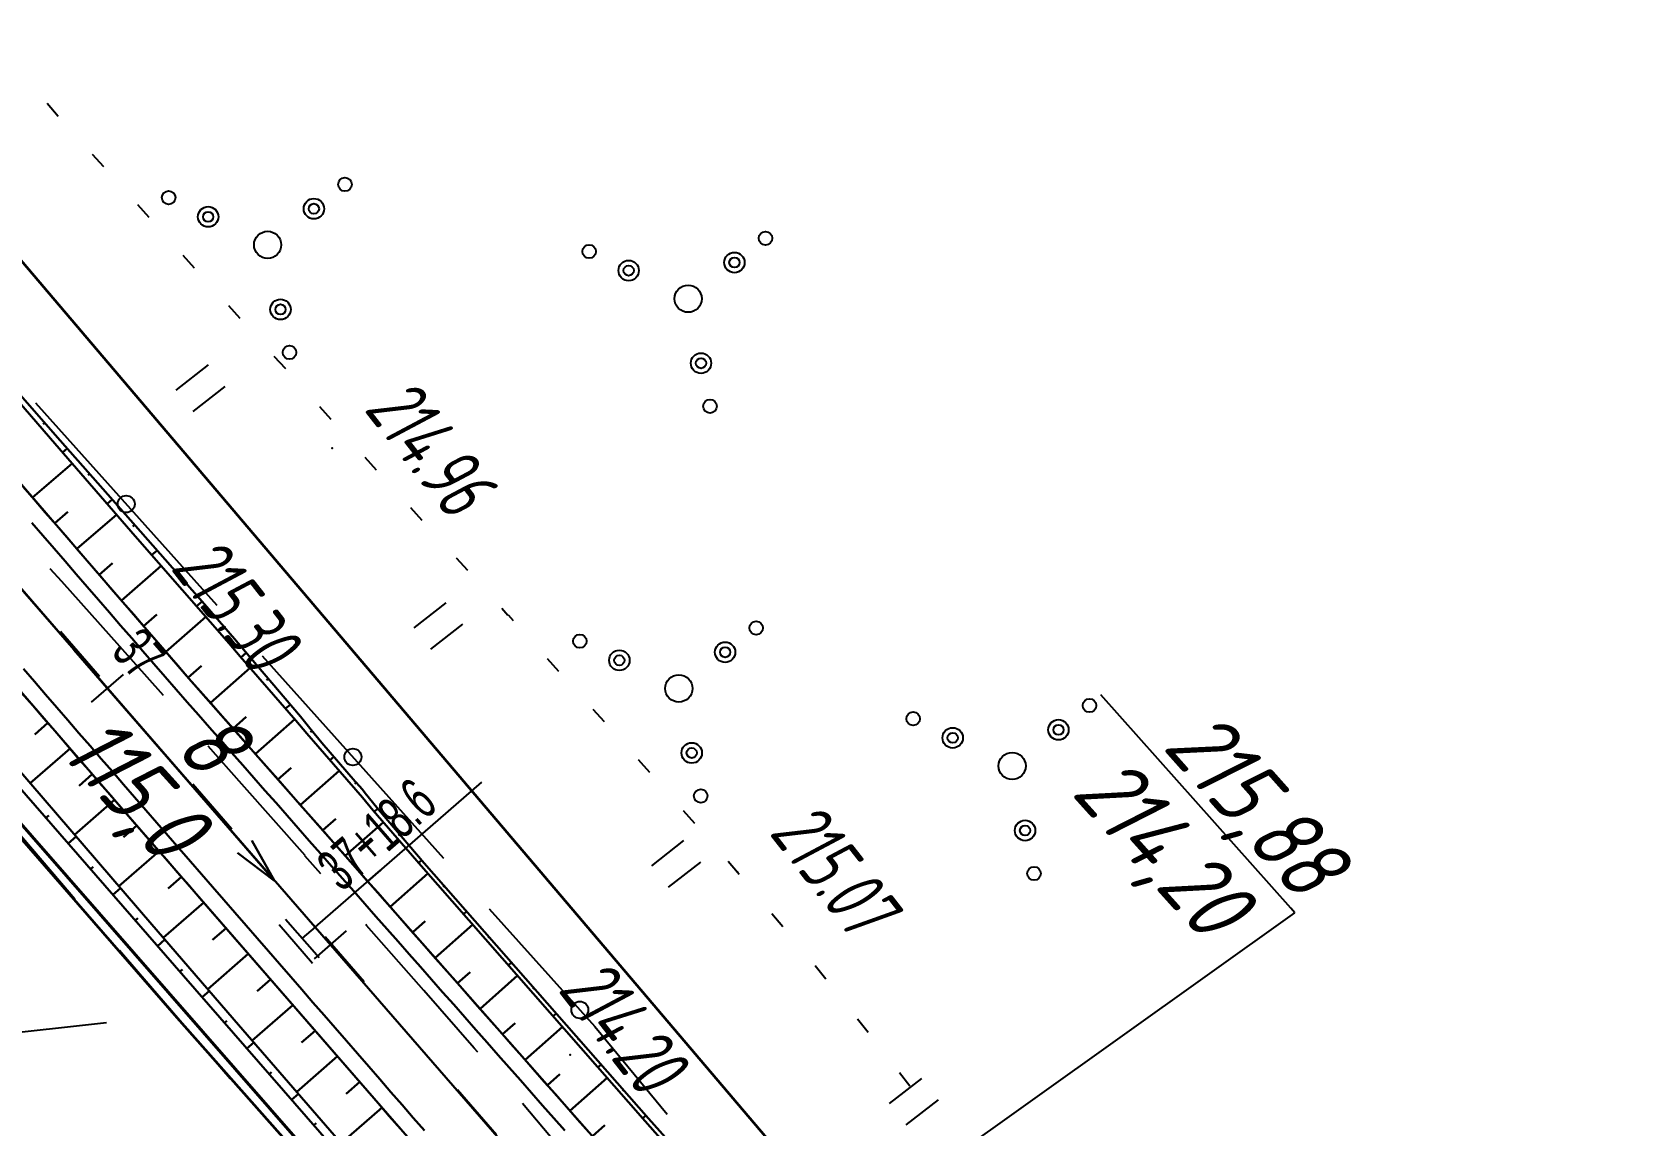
# Model space of a CAD drawing. Header units: millimetres. Extents: x -1799 to 6962, y -1020 to 4121.
# Drawn here: x 1525.9 to 1620.9, y 2545.3 to 2609.7 of the extents above; entities that cross this region are included whole.
import ezdxf
from ezdxf import colors
from ezdxf.entities.mleader import LeaderData, LeaderLine
from ezdxf.math import Vec2, Vec3

# ---------------------------------------------------------------- set-up
doc = ezdxf.new("R2010")
doc.units = ezdxf.units.MM
doc.linetypes.add('CONTI', pattern=[0])
doc.linetypes.add('STROT', pattern=[1.7, 0.5, -1.2])
for name, color, linetype, lineweight in [('10', 1, 'Continuous', 35), ('КОПИЯ_ОСЬ_13_ОТКОСЫ', 7, 'Continuous', 30), ('ОСЬ_ВЕРХ_ПОКРЫТИЯ_ГРАНИЦЫ_ПОЛОС', 7, 'Continuous', 30), ('ОСЬ_ВЕРХ_ПОКРЫТИЯ_ОСЬ', 1, 'Continuous', 30), ('Отметки', 5, 'Continuous', 30), ('Уклоны ПЧ', 5, 'Continuous', 30)]:
    doc.layers.add(name, color=color, linetype=linetype, lineweight=lineweight)
for name, color, linetype in [('_Ростелеком', 6, 'Continuous'), ('GOR_BDEFAULT', 212, 'CONTI'), ('PI_OTDEFAULT', 172, 'CONTI'), ('PI_TTDEFAULT', 5, 'CONTI'), ('PLN_O', 7, 'CONTI'), ('SIT_LDEFAULT', 7, 'CONTI'), ('ZAPSKDEFAULT', 7, 'CONTI'), ('КОПИЯ_ОСЬ_ТАНГЕНСЫ', 1, 'Continuous'), ('ОСЬ_ВЕРХ_ПОКРЫТИЯ_ПИКЕТЫ', 1, 'Continuous'), ('ОСЬ_ВЕРХ_ПОКРЫТИЯ_РАЗБИВКА_КРИВ', 1, 'Continuous'), ('ОСЬ_ВЕРХ_ПОКРЫТИЯ_ТАНГЕНСЫ', 1, 'Continuous'), ('разметка', 7, 'Continuous')]:
    doc.layers.add(name, color=color, linetype=linetype)
doc.styles.add('eskd', font='spds.shx', dxfattribs={"width": 1.2, "oblique": 15})
doc.styles.get("Standard").update_dxf_attribs({"font": 'arial.ttf'})
doc.styles.add('STYLE1', font='romand.shx', dxfattribs={"width": 0.9})
doc.styles.add('ГОСТ', font='', dxfattribs={"oblique": 15, "height": 4})
doc.styles.get('ГОСТ').set_extended_font_data('GOST type A')
doc.linetypes.add('кабель_связи_проект.', pattern='A,10,-1,["/",STYLE1,S=3,R=0,X=0,Y=-1.5],-4.1', length=15.1)

# ---------------------------------------------------------------- blocks, each defined once
blk = doc.blocks.new('BL_2011')
at = {"color": 0}
for p, q in [((0, 0), (0, 2.4)), ((1.6, 0), (1.6, 2.4))]:
    blk.add_line(p, q, dxfattribs=at)
blk = doc.blocks.new('BL_2010')
at = {"color": 0}
for centre, radius in [((0, 5.78), 0.4), ((0, 3.46), 0.6), ((0, 3.46), 0.3), ((0, 0), 0.8), ((-3.46, -1.74), 0.6), ((-3.46, -1.74), 0.3), ((3.46, -1.74), 0.6), ((3.46, -1.74), 0.3), ((-5.78, -2.88), 0.4), ((5.78, -2.88), 0.4)]:
    blk.add_circle(centre, radius, dxfattribs=at)
blk = doc.blocks.new('_None')
blk = doc.blocks.new('Стрелка')
at = {"layer": 'Уклоны ПЧ', "ltscale": 2}
for points in [[(-0.023, -0.048), (-0.023, 17.972)], [(-0.023, -0.048), (-0.578, 2.622)], [(-0.023, -0.048), (0.532, 2.622)]]:
    blk.add_lwpolyline(points, dxfattribs=at)

msp = doc.modelspace()

# ---------------------------------------------------------------- linework, layer by layer
at = {"layer": '10'}
for points in [[(1030.226, 3025.883), (1104.976, 3010.613), (1151.696, 3001.473), (1215.756, 2988.703), (1216.366, 2994.403), (1243.416, 2984.293), (1269.336, 2968.883), (1297.016, 2945.023), (1332.736, 2904.563), (1362.136, 2858.923), (1384.096, 2811.273), (1401.176, 2767.783), (1401.176, 2767.783), (1485.926, 2642.503), (1601.056, 2507.033), (1669.736, 2453.013), (1726.416, 2400.563)], [(1760.116, 2342.793), (1707.956, 2376.903), (1709.696, 2385.213), (1686.986, 2406.633), (1678.736, 2414.413), (1657.196, 2434.723), (1636.586, 2448.733), (1627.166, 2455.143), (1599.396, 2478.393), (1588.966, 2490.063), (1534.406, 2551.683), (1492.266, 2600.043), (1473.156, 2624.463), (1464.326, 2635.753), (1463.266, 2637.323), (1433.87, 2680.792), (1407.406, 2717.753), (1388.776, 2732.813), (1374.556, 2753.743), (1360.596, 2810.703), (1341.326, 2850.183)]]:
    msp.add_lwpolyline(points, dxfattribs=at)
at = {"layer": '_Ростелеком', "linetype": 'кабель_связи_проект.', "lineweight": 40, "ltscale": 0.25}
msp.add_lwpolyline([(1005.299, 3011.433), (1187.779, 2973.66), (1227.197, 2956.467), (1280.342, 2925.231), (1309.926, 2895.433), (1337.916, 2857.183), (1337.916, 2857.183), (1347.899, 2838.035), (1361.043, 2811.128), (1379.446, 2756.333), (1407.406, 2717.753), (1433.87, 2680.792), (1452.861, 2652.71), (1464.812, 2636.329), (1503.779, 2587.601), (1547.892, 2537.162), (1576.995, 2504.255), (1600.136, 2478.998), (1627.715, 2455.787), (1657.196, 2434.723), (1696.715, 2398.476), (1727.091, 2370.957)], dxfattribs=at)
at = {"layer": 'GOR_BDEFAULT', "color": 212, "elevation": 214, "flags": 128}
msp.add_lwpolyline([(1516.231, 2549.855), (1530.232, 2551.419)], dxfattribs=at)
at = {"layer": 'PI_TTDEFAULT', "color": 5}
for p in [(1543.532, 2585.209, 214.96), (1567.402, 2560.269, 215.072), (1557.542, 2549.509, 214.198)]:
    msp.add_point(p, dxfattribs=at)
at = {"layer": 'PLN_O'}
for p, q in [((1526.062, 2587.889), (1536.742, 2575.979)), ((1539.412, 2572.999), (1550.092, 2561.089)), ((1552.772, 2558.109), (1558.992, 2551.179)), ((1558.992, 2551.179), (1563.252, 2546.019))]:
    msp.add_line(p, q, dxfattribs=at)
for centre in [(1531.402, 2581.929), (1544.752, 2567.039), (1558.112, 2552.149)]:
    msp.add_circle(centre, 0.5, dxfattribs=at)
at = {"layer": 'SIT_LDEFAULT', "color": 7}
for p, q in [((1526.742, 2605.519), (1527.402, 2604.769)), ((1529.392, 2602.529), (1530.062, 2601.789)), ((1532.062, 2599.559), (1532.732, 2598.819)), ((1534.732, 2596.579), (1535.402, 2595.839)), ((1537.422, 2593.609), (1538.092, 2592.869)), ((1540.102, 2590.639), (1540.772, 2589.899)), ((1542.782, 2587.669), (1543.452, 2586.929)), ((1545.452, 2584.689), (1546.122, 2583.949)), ((1548.142, 2581.729), (1548.812, 2580.989)), ((1550.832, 2578.769), (1551.502, 2578.029)), ((1527.612, 2577.369), (1526.932, 2578.119)), ((1531.032, 2573.539), (1527.602, 2577.369)), ((1553.512, 2575.799), (1553.882, 2575.389)), ((1553.892, 2575.399), (1554.192, 2575.069)), ((1533.592, 2570.659), (1531.032, 2573.539)), ((1556.192, 2572.829), (1556.862, 2572.089)), ((1558.872, 2569.859), (1559.542, 2569.119)), ((1538.202, 2565.449), (1536.232, 2567.669)), ((1561.542, 2566.889), (1561.712, 2566.709)), ((1561.712, 2566.709), (1562.212, 2566.139)), ((1541.932, 2561.239), (1538.202, 2565.449)), ((1524.182, 2563.609), (1528.042, 2559.089)), ((1564.202, 2563.889), (1564.862, 2563.139)), ((1542.862, 2560.169), (1541.922, 2561.229)), ((1566.852, 2560.899), (1567.402, 2560.269)), ((1567.402, 2560.269), (1567.502, 2560.139)), ((1528.042, 2559.089), (1528.382, 2558.689)), ((1569.422, 2557.829), (1570.062, 2557.059)), ((1545.552, 2557.129), (1545.512, 2557.169)), ((1548.922, 2553.299), (1545.552, 2557.129)), ((1531.002, 2555.659), (1532.082, 2554.409)), ((1532.082, 2554.409), (1536.052, 2549.819)), ((1571.972, 2554.759), (1572.592, 2553.979)), ((1551.892, 2549.899), (1548.922, 2553.299)), ((1574.462, 2551.629), (1575.082, 2550.849)), ((1536.052, 2549.819), (1537.532, 2548.109)), ((1552.102, 2549.659), (1551.892, 2549.899)), ((1576.932, 2548.469), (1577.542, 2547.679)), ((1556.392, 2544.689), (1554.732, 2546.639))]:
    msp.add_line(p, q, dxfattribs=at)
at = {"layer": 'КОПИЯ_ОСЬ_13_ОТКОСЫ'}
for points in [[(1522.825, 2591.01), (1527.21, 2586.011), (1532.236, 2580.306), (1536.015, 2576.032), (1537.784, 2573.997), (1538.42, 2573.226), (1539.067, 2572.465), (1541.67, 2569.432), (1542.29, 2568.647), (1542.928, 2567.877), (1544.877, 2565.599), (1544.94, 2565.533), (1545.125, 2565.332), (1545.305, 2565.127), (1545.479, 2564.918), (1546.161, 2564.065), (1546.814, 2563.308), (1548.949, 2560.792), (1562.149, 2545.766), (1570.614, 2536.297)], [(1522.586, 2590.806), (1526.942, 2585.781), (1531.936, 2580.047), (1537.462, 2573.718), (1538.112, 2572.959), (1538.767, 2572.204), (1541.394, 2569.193), (1542.036, 2568.426), (1542.686, 2567.667), (1545.311, 2564.651), (1545.949, 2563.881), (1548.766, 2560.633), (1561.966, 2545.607), (1570.37, 2536.085)], [(1522.586, 2590.806), (1526.942, 2585.781), (1531.936, 2580.047), (1537.462, 2573.718), (1538.112, 2572.959), (1538.767, 2572.204), (1541.395, 2569.193), (1542.036, 2568.426), (1542.686, 2567.667), (1545.311, 2564.652), (1545.949, 2563.881), (1548.766, 2560.633), (1561.966, 2545.607), (1570.37, 2536.085)], [(1526.604, 2586.701), (1526.52, 2586.627)], [(1527.925, 2585.199), (1527.655, 2584.962)], [(1525.887, 2582.312), (1528.214, 2584.321)], [(1524.62, 2583.781), (1529.592, 2578.019), (1535.097, 2571.665), (1572.123, 2529.666)], [(1529.247, 2583.699), (1529.157, 2583.62)], [(1527.194, 2580.798), (1527.969, 2581.468)], [(1530.569, 2582.198), (1530.282, 2581.945)], [(1528.5, 2579.284), (1530.841, 2581.304)], [(1531.891, 2580.698), (1531.796, 2580.613)], [(1533.215, 2579.199), (1532.911, 2578.93)], [(1529.808, 2577.77), (1530.586, 2578.445)], [(1531.117, 2576.259), (1533.466, 2578.294)], [(1534.54, 2577.7), (1534.439, 2577.611)], [(1535.865, 2576.202), (1535.542, 2575.917)], [(1532.427, 2574.747), (1533.21, 2575.426)], [(1533.736, 2573.235), (1536.097, 2575.281)], [(1537.178, 2574.694), (1537.07, 2574.599)], [(1538.47, 2573.167), (1538.16, 2572.903)], [(1523.54, 2572.787), (1530.694, 2564.533), (1566.671, 2523.18), (1569.448, 2520.011), (1571.775, 2517.376), (1573.781, 2515.123), (1578.51, 2509.895), (1582.633, 2505.459), (1585.775, 2502.167), (1587.707, 2500.185), (1589.656, 2498.22), (1591.658, 2496.242), (1593.676, 2494.281), (1595.711, 2492.337), (1599.161, 2489.117), (1601.46, 2487.018), (1603.772, 2484.934), (1605.278, 2483.593), (1607.166, 2481.926), (1609.187, 2480.159), (1610.959, 2478.621), (1613.624, 2476.326), (1617.058, 2473.393), (1626.731, 2465.198)], [(1535.046, 2571.724), (1535.833, 2572.406)], [(1536.368, 2570.223), (1538.701, 2572.28)], [(1539.77, 2571.647), (1539.667, 2571.558)], [(1541.072, 2570.129), (1540.789, 2569.886)], [(1526.785, 2569.043), (1526.011, 2568.372)], [(1537.69, 2568.723), (1538.468, 2569.409)], [(1539.013, 2567.223), (1541.331, 2569.266)], [(1542.342, 2568.584), (1542.246, 2568.505)], [(1528.095, 2567.532), (1525.751, 2565.5)], [(1524.946, 2566.436), (1532.914, 2557.183), (1538.015, 2551.28), (1548.268, 2539.456)], [(1540.336, 2565.722), (1541.108, 2566.404)], [(1541.658, 2564.222), (1543.937, 2566.231)], [(1543.631, 2567.055), (1543.395, 2566.853)], [(1524.451, 2566.007), (1534.773, 2554.16), (1547.884, 2539.122)], [(1529.405, 2566.02), (1528.624, 2565.343)], [(1544.935, 2565.539), (1544.859, 2565.467)], [(1530.715, 2564.509), (1528.365, 2562.465)], [(1526.677, 2563.451), (1526.84, 2563.593)], [(1542.981, 2562.722), (1543.74, 2563.391)], [(1546.215, 2564.002), (1546.003, 2563.82)], [(1532.028, 2563), (1531.244, 2562.319)], [(1544.303, 2561.222), (1546.543, 2563.196)], [(1547.515, 2562.483), (1547.444, 2562.422)], [(1527.991, 2561.943), (1528.462, 2562.353)], [(1533.34, 2561.491), (1530.976, 2559.434)], [(1529.305, 2560.435), (1529.462, 2560.572)], [(1548.809, 2560.958), (1548.622, 2560.799)], [(1534.653, 2559.982), (1533.865, 2559.297)], [(1545.626, 2559.721), (1546.373, 2560.38)], [(1546.949, 2558.221), (1549.167, 2560.177)], [(1530.619, 2558.927), (1531.072, 2559.322)], [(1550.126, 2559.453), (1550.065, 2559.399)], [(1535.966, 2558.473), (1533.587, 2556.404)], [(1551.446, 2557.95), (1551.264, 2557.79)], [(1531.933, 2557.419), (1532.084, 2557.551)], [(1537.279, 2556.965), (1536.486, 2556.275)], [(1548.271, 2556.721), (1549.011, 2557.373)], [(1549.594, 2555.221), (1551.807, 2557.172)], [(1533.247, 2555.911), (1533.684, 2556.292)], [(1552.766, 2556.448), (1552.705, 2556.394)], [(1538.591, 2555.456), (1536.203, 2553.378)], [(1554.086, 2554.945), (1553.904, 2554.785)], [(1534.561, 2554.403), (1534.706, 2554.53)], [(1539.904, 2553.947), (1539.108, 2553.254)], [(1550.916, 2553.72), (1551.654, 2554.371)], [(1552.239, 2552.22), (1554.447, 2554.167)], [(1535.875, 2552.896), (1536.299, 2553.266)], [(1555.406, 2553.442), (1555.345, 2553.389)], [(1541.217, 2552.438), (1538.82, 2550.352)], [(1556.726, 2551.94), (1556.544, 2551.78)], [(1537.189, 2551.388), (1537.331, 2551.512)], [(1553.562, 2550.72), (1554.298, 2551.369)], [(1554.884, 2549.22), (1557.087, 2551.161)], [(1538.504, 2549.881), (1538.916, 2550.241)], [(1542.529, 2550.929), (1541.73, 2550.234)], [(1558.046, 2550.437), (1557.985, 2550.384)], [(1543.842, 2549.42), (1541.44, 2547.33)], [(1539.818, 2548.373), (1539.955, 2548.493)], [(1556.207, 2547.719), (1556.941, 2548.367)], [(1557.529, 2546.219), (1559.727, 2548.156)], [(1559.365, 2548.934), (1559.184, 2548.775)], [(1541.132, 2546.866), (1541.537, 2547.219)], [(1545.155, 2547.911), (1544.354, 2547.215)], [(1560.685, 2547.432), (1560.625, 2547.379)], [(1546.467, 2546.402), (1544.06, 2544.308)], [(1542.447, 2545.358), (1542.581, 2545.476)], [(1558.852, 2544.719), (1559.584, 2545.365)], [(1562.005, 2545.929), (1561.823, 2545.77)]]:
    msp.add_lwpolyline(points, dxfattribs=at)
at = {"layer": 'КОПИЯ_ОСЬ_ТАНГЕНСЫ'}
msp.add_line((1473.402, 2636.479), (1593.062, 2498.929), dxfattribs=at)
at = {"layer": 'ОСЬ_ВЕРХ_ПОКРЫТИЯ_ГРАНИЦЫ_ПОЛОС', "linetype": 'Continuous'}
for points in [[(1525.34, 2582.945), (1525.989, 2582.192), (1526.638, 2581.439), (1527.287, 2580.687), (1527.937, 2579.934), (1528.587, 2579.182), (1529.237, 2578.43), (1529.887, 2577.678), (1530.538, 2576.926), (1531.189, 2576.174), (1531.84, 2575.422), (1532.491, 2574.67), (1533.142, 2573.919), (1533.793, 2573.167), (1534.445, 2572.416), (1535.097, 2571.665), (1535.75, 2570.923), (1536.403, 2570.181), (1537.056, 2569.439), (1537.709, 2568.697), (1538.362, 2567.955), (1539.016, 2567.213), (1539.669, 2566.471), (1540.323, 2565.729), (1540.976, 2564.987), (1541.63, 2564.245), (1542.284, 2563.504), (1542.938, 2562.762), (1543.592, 2562.02), (1544.246, 2561.278), (1544.9, 2560.537), (1545.554, 2559.795), (1546.208, 2559.053), (1546.862, 2558.311), (1547.516, 2557.569), (1548.17, 2556.827), (1548.825, 2556.085), (1549.479, 2555.344), (1550.133, 2554.602), (1550.787, 2553.86), (1551.441, 2553.118), (1552.095, 2552.376), (1552.749, 2551.634), (1553.403, 2550.893), (1554.057, 2550.151), (1554.712, 2549.409), (1555.366, 2548.667), (1556.02, 2547.925), (1556.674, 2547.183), (1557.328, 2546.441), (1557.982, 2545.7), (1558.636, 2544.958)], [(1557.228, 2545.043), (1556.573, 2545.785), (1555.919, 2546.527), (1555.265, 2547.269), (1554.611, 2548.011), (1553.957, 2548.752), (1553.303, 2549.494), (1552.649, 2550.236), (1551.995, 2550.978), (1551.341, 2551.72), (1550.687, 2552.462), (1550.032, 2553.204), (1549.378, 2553.945), (1548.724, 2554.687), (1548.07, 2555.429), (1547.416, 2556.171), (1546.762, 2556.913), (1546.108, 2557.655), (1545.454, 2558.397), (1544.8, 2559.138), (1544.146, 2559.88), (1543.491, 2560.622), (1542.837, 2561.364), (1542.183, 2562.106), (1541.53, 2562.847), (1540.876, 2563.589), (1540.222, 2564.331), (1539.568, 2565.073), (1538.914, 2565.815), (1538.261, 2566.557), (1537.607, 2567.299), (1536.954, 2568.041), (1536.301, 2568.783), (1535.648, 2569.525), (1534.995, 2570.267), (1534.342, 2571.009), (1533.687, 2571.764), (1533.033, 2572.519), (1532.378, 2573.273), (1531.724, 2574.028), (1531.07, 2574.783), (1530.416, 2575.538), (1529.763, 2576.293), (1529.109, 2577.049), (1528.456, 2577.804), (1527.803, 2578.56), (1527.15, 2579.315), (1526.498, 2580.071), (1525.845, 2580.827)]]:
    msp.add_lwpolyline(points, dxfattribs=at)
at = {"layer": 'ОСЬ_ВЕРХ_ПОКРЫТИЯ_ГРАНИЦЫ_ПОЛОС', "linetype": 'Continuous', "lineweight": 30}
for points in [[(1548.961, 2545.053), (1548.304, 2545.807), (1547.648, 2546.562), (1546.992, 2547.316), (1546.336, 2548.07), (1545.679, 2548.825), (1545.023, 2549.579), (1544.367, 2550.334), (1543.71, 2551.088), (1543.054, 2551.843), (1542.398, 2552.597), (1541.741, 2553.351), (1541.085, 2554.106), (1540.429, 2554.86), (1539.773, 2555.615), (1539.116, 2556.369), (1538.46, 2557.124), (1537.804, 2557.878), (1537.147, 2558.633), (1536.491, 2559.387), (1535.835, 2560.142), (1535.178, 2560.897), (1534.522, 2561.652), (1533.866, 2562.407), (1533.21, 2563.162), (1532.554, 2563.917), (1531.898, 2564.672), (1531.242, 2565.427), (1530.586, 2566.183), (1529.93, 2566.938), (1529.275, 2567.694), (1528.619, 2568.45), (1527.964, 2569.205), (1527.309, 2569.962), (1526.653, 2570.718), (1525.998, 2571.474), (1525.344, 2572.231)], [(1547.55, 2545.151), (1546.894, 2545.905), (1546.237, 2546.66), (1545.581, 2547.414), (1544.925, 2548.169), (1544.268, 2548.923), (1543.612, 2549.677), (1542.956, 2550.432), (1542.3, 2551.186), (1541.643, 2551.941), (1540.987, 2552.695), (1540.331, 2553.45), (1539.674, 2554.204), (1539.018, 2554.958), (1538.362, 2555.713), (1537.705, 2556.467), (1537.049, 2557.222), (1536.393, 2557.976), (1535.736, 2558.731), (1535.08, 2559.486), (1534.424, 2560.241), (1533.768, 2560.996), (1533.111, 2561.751), (1532.455, 2562.506), (1531.799, 2563.261), (1531.143, 2564.016), (1530.487, 2564.771), (1529.831, 2565.527), (1529.175, 2566.283), (1528.52, 2567.038), (1527.864, 2567.794), (1527.208, 2568.55), (1526.553, 2569.307), (1525.898, 2570.063), (1525.243, 2570.82)]]:
    msp.add_lwpolyline(points, dxfattribs=at)
at = {"layer": 'ОСЬ_ВЕРХ_ПОКРЫТИЯ_ОСЬ'}
msp.add_lwpolyline([(1525.002, 2577.213), (1530.834, 2570.475), (1542.524, 2557.023), (1542.524, 2557.023), (1564.877, 2531.327)], dxfattribs=at)
at = {"layer": 'ОСЬ_ВЕРХ_ПОКРЫТИЯ_ПИКЕТЫ'}
for p, q in [((1529.362, 2570.264), (1531.251, 2571.902)), ((1529.362, 2570.264), (1531.251, 2571.902)), ((1542.482, 2555.166), (1544.368, 2556.807))]:
    msp.add_line(p, q, dxfattribs=at)
at = {"layer": 'ОСЬ_ВЕРХ_ПОКРЫТИЯ_РАЗБИВКА_КРИВ'}
for p, q in [((1542.524, 2557.023), (1552.332, 2565.555)), ((1540.407, 2557.17), (1542.376, 2554.907)), ((1540.785, 2557.498), (1542.754, 2555.235)), ((1542.524, 2557.023), (1541.769, 2556.367))]:
    msp.add_line(p, q, dxfattribs=at)
at = {"layer": 'ОСЬ_ВЕРХ_ПОКРЫТИЯ_ТАНГЕНСЫ'}
msp.add_line((1473.402, 2636.479), (1593.062, 2498.929), dxfattribs=at)
at = {"layer": 'разметка', "linetype": 'STROT', "lineweight": 30, "ltscale": 7}
msp.add_lwpolyline([(1420.047, 2714.635), (1440.394, 2684.83, 0.00543), (1456.53, 2662.118, 0.01189), (1456.53, 2662.118, 0.000612), (1456.53, 2662.118, 0.019467), (1511.957, 2592.422, 0.000292), (1511.957, 2592.422), (1511.957, 2592.422), (1564.877, 2531.328, 0.016638), (1591.789, 2501.746, 0.021736), (1625.842, 2471.19), (1679.386, 2425.882, 0.01625), (1781.272, 2345.198), (1793.111, 2336.433, 0.037498), (1867.956, 2286.613, 0.010492), (1879.201, 2280.953, 0.037499), (1963.803, 2250.519), (1979.687, 2245.687), (1979.687, 2245.687, 0.001669), (2014.916, 2235.019), (2014.916, 2235.019)], format="xyb", dxfattribs=at)

# ---------------------------------------------------------------- block references
at = {"layer": 'ZAPSKDEFAULT', "color": 7, "rotation": 307.9999999999999}
for name, p in [('BL_2010', (1539.728, 2597.183)), ('BL_2010', (1564.489, 2594.015)), ('BL_2011', (1534.352, 2588.639)), ('BL_2010', (1563.941, 2571.074)), ('BL_2011', (1548.352, 2574.639)), ('BL_2010', (1583.569, 2566.51)), ('BL_2011', (1562.352, 2560.639)), ('BL_2010', (1596.699, 2539.956)), ('BL_2011', (1576.352, 2546.639))]:
    msp.add_blockref(name, p, dxfattribs=at)
at = {"layer": 'Уклоны ПЧ', "rotation": 40.94784091507868}
msp.add_blockref('Стрелка', (1540.115, 2559.795), dxfattribs=at)

# ---------------------------------------------------------------- texts
at = {"layer": 'PI_OTDEFAULT', "color": 172, "style": 'eskd', "oblique": 10, "width": 0.8}
for s, p in [('214.96', (1545.353, 2587.492)), ('215.30', (1533.962, 2578.149)), ('215.07', (1569.213, 2562.552)), ('214.20', (1556.772, 2553.319))]:
    msp.add_text(s, height=3.5, rotation=308, dxfattribs=at).set_placement(p)
at = {"layer": 'ОСЬ_ВЕРХ_ПОКРЫТИЯ_ПИКЕТЫ', "width": 0.6}
msp.add_text('37', height=2.5, rotation=310.92186, dxfattribs=at).set_placement((1530.457, 2573.199))
at = {"layer": 'ОСЬ_ВЕРХ_ПОКРЫТИЯ_РАЗБИВКА_КРИВ', "width": 0.6}
msp.add_text('37+18.6', height=2.5, rotation=41.02125, dxfattribs=at).set_placement((1544.082, 2559.041))
at = {"layer": 'Отметки', "color": 0, "style": 'ГОСТ', "oblique": 15}
msp.add_text('214,20', height=4, rotation=311.97122, dxfattribs=at).set_placement((1586.99, 2564.88, 126.574))
at = {"layer": 'Уклоны ПЧ', "style": 'ГОСТ', "oblique": 15}
for s, p in [('115,0', (1527.417, 2567.285)), ('8', (1534.169, 2567.504))]:
    msp.add_text(s, height=4, rotation=312.19948, dxfattribs=at).set_placement(p)

# ---------------------------------------------------------------- leaders
at = {"layer": 'Отметки', "ltscale": 0.2}
ml = msp.add_multileader_mtext('Standard', dxfattribs=at)
ml.set_content('215,88', color=256, style='ГОСТ')
ml.set_leader_properties()
ml.set_arrow_properties(name='NONE')
ml.build(insert=Vec2(0, 0))
ml.multileader.update_dxf_attribs({"text_left_attachment_type": 6, "text_right_attachment_type": 6, "dogleg_length": 0.36, "arrow_head_size": 2})
ctx = ml.context
ctx.base_point, ctx.arrow_head_size, ctx.landing_gap_size, ctx.plane_origin, ctx.plane_x_axis, ctx.plane_y_axis = Vec3(1586.83, 2572.908), 2, 0, Vec3(1545.499, 2504.059), Vec3(0.664684, -0.747125), Vec3(0.747125, 0.664684)
ctx.left_attachment, ctx.right_attachment, ctx.text_align_type = 6, 6, 2
notes = []
notes.append((ctx, [(1, (1, 1, 0), (1600.214, 2557.864), (-0.664684, 0.747125), 0.36, [(0, [(1564.155, 2532.166)], 0, [])])]))
ctx.mtext.insert, ctx.mtext.text_direction, ctx.mtext.rotation, ctx.mtext.alignment, ctx.mtext.line_spacing_style, ctx.mtext.flow_direction = Vec3(1603.411, 2561.191), Vec3(0.664684, -0.747125), 5.439459, 3, 2, 5
for ctx, leaders in notes:
    for number, flags, end, landing, length, lines in leaders:
        leader = LeaderData()
        leader.index, (leader.has_last_leader_line, leader.has_dogleg_vector, leader.attachment_direction) = number, flags
        leader.last_leader_point, leader.dogleg_vector, leader.dogleg_length = Vec3(end), Vec3(landing), length
        for number, points, colour, breaks in lines:
            line = LeaderLine()
            line.index, line.vertices, line.color, line.breaks = number, Vec3.list(points), colors.encode_raw_color(colour), breaks
            leader.lines.append(line)
        ctx.leaders.append(leader)

doc.saveas('drawing.dxf')
